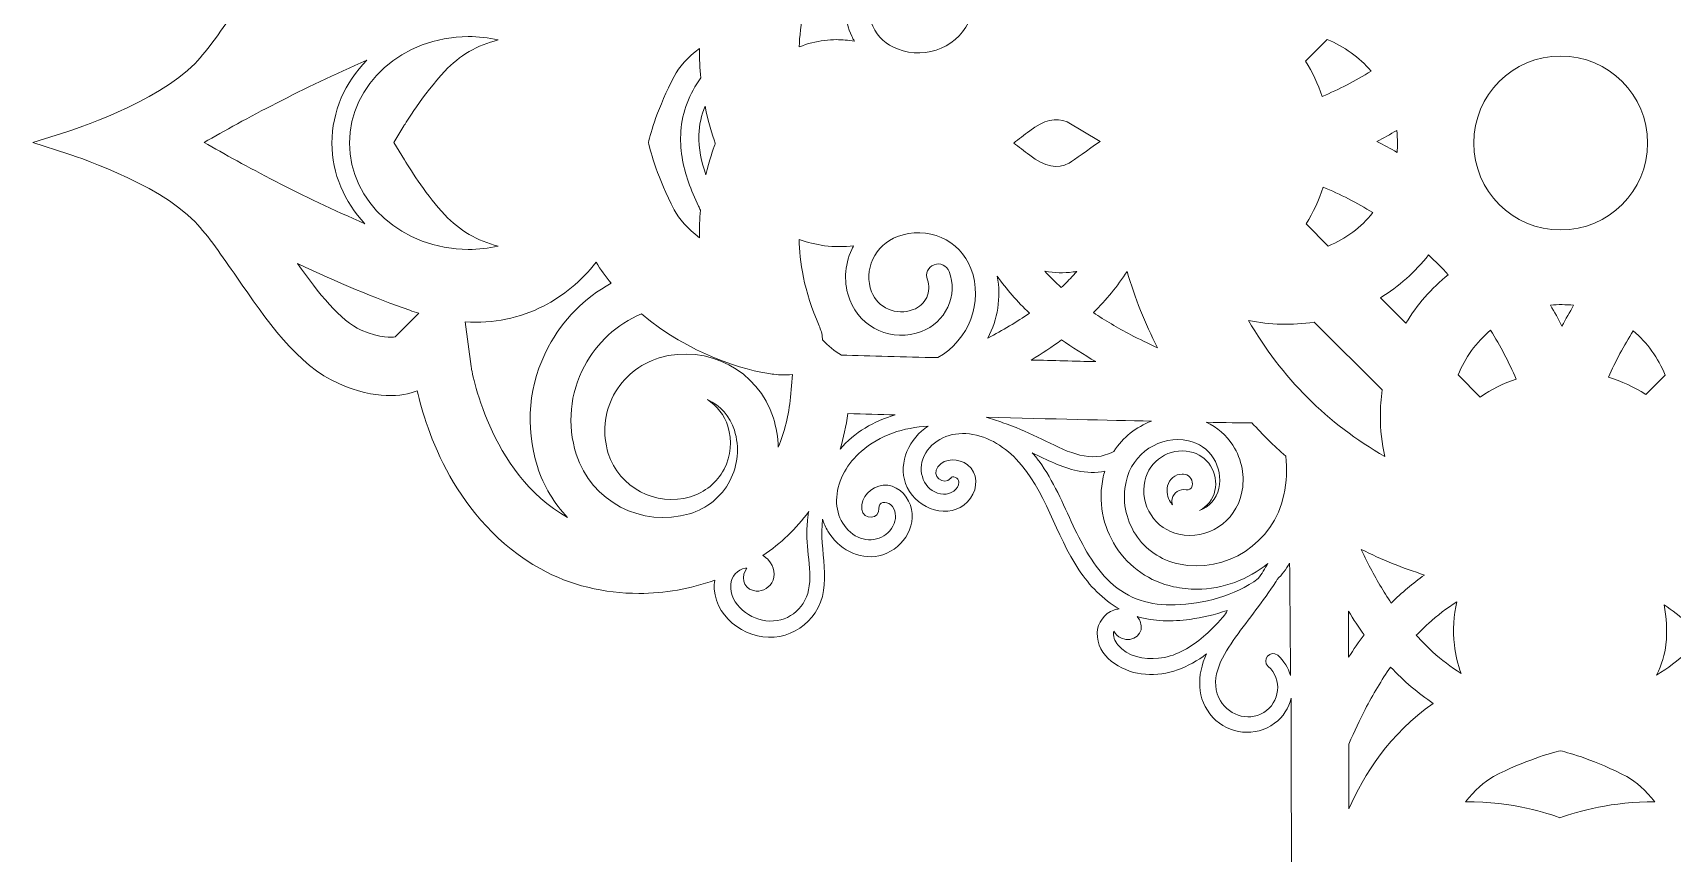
# Model space of a CAD drawing. Header units: millimetres. Extents: x -220 to 1461, y 255 to 578.
# Drawn here: x 608.9 to 747.9, y 386 to 455.5 of the extents above; entities that cross this region are included whole.
import ezdxf

# ---------------------------------------------------------------- set-up
doc = ezdxf.new("R2010")
doc.units = ezdxf.units.MM
doc.header["$MEASUREMENT"] = 0
doc.layers.add('Layer 5', color=7, linetype='Continuous')

msp = doc.modelspace()

# ---------------------------------------------------------------- linework, layer by layer
at = {"layer": 'Layer 5', "lineweight": 0}
for points, knots in [([(865.37, 447.11), (865.29, 447.14), (857.78, 449.55), (854.58, 452.89), (853.46, 454.07), (852.29, 455.77), (851.05, 457.57), (848.61, 461.1), (845.86, 465.1), (842.41, 466.6), (839.22, 467.98), (837.03, 467.7), (835.75, 467.22), (835.02, 470.42), (832.57, 478.26), (825.28, 482.3), (820.88, 484.75), (815.17, 485.03), (810.21, 483.14), (810.25, 483.38), (810.27, 483.62), (810.25, 483.87), (810.06, 486.53), (807.22, 488.35), (804.7, 487.88), (803.49, 487.66), (802.38, 486.91), (801.69, 485.89), (800.92, 484.73), (800.82, 483.34), (800.92, 481.99), (801.02, 480.63), (801.24, 479.3), (801.07, 477.96), (800.96, 478.3), (800.82, 478.64), (800.63, 478.97), (799.76, 480.43), (798.02, 481.43), (796.3, 481.06), (794.46, 480.66), (792.96, 478.66), (793.63, 476.77), (793.96, 475.82), (794.87, 474.98), (795.94, 475.08), (796.96, 475.17), (797.86, 476.07), (797.75, 477.13), (797.65, 478.06), (796.19, 477.97), (796.29, 477.04), (796.36, 476.47), (795.64, 476.42), (795.31, 476.72), (794.86, 477.12), (794.79, 477.79), (795, 478.33), (795.49, 479.54), (796.92, 480.03), (798.07, 479.48), (799.34, 478.86), (799.98, 477.47), (799.88, 476.1), (799.76, 474.59), (798.92, 473.19), (797.8, 472.21), (796.22, 470.82), (794.19, 470.18), (792.13, 470.07), (792.32, 470.2), (792.5, 470.34), (792.67, 470.49), (794.11, 471.76), (794.78, 473.89), (793.71, 475.6), (792.63, 477.35), (789.85, 478.05), (788.52, 476.17), (787.91, 475.3), (787.87, 474.06), (788.77, 473.36), (789.53, 472.78), (790.67, 472.74), (791.31, 473.52), (791.9, 474.24), (790.8, 475.2), (790.2, 474.47), (790.12, 474.36), (790.02, 474.34), (789.82, 474.42), (789.63, 474.5), (789.52, 474.63), (789.52, 474.82), (789.51, 475.45), (790.26, 475.86), (790.81, 475.83), (792.29, 475.77), (793.05, 474.14), (792.58, 472.87), (792.03, 471.37), (790.47, 470.61), (788.93, 470.7), (787.3, 470.8), (785.76, 471.7), (784.65, 472.86), (782.15, 475.5), (781.34, 479.28), (779.33, 482.26), (778.44, 483.58), (777.32, 484.78), (775.92, 485.56), (776.08, 485.57), (776.23, 485.6), (776.38, 485.65), (777.18, 485.95), (777.75, 486.75), (777.79, 487.6), (777.87, 489.56), (775.78, 490.84), (774.06, 491.07), (772.17, 491.31), (770.33, 490.68), (768.81, 489.58), (768.72, 489.51), (768.62, 489.44), (768.53, 489.37), (769.32, 491.16), (769.42, 493.21), (767.98, 494.76), (767.14, 495.67), (765.97, 496.09), (764.81, 496.01), (769.1, 497.38), (772.51, 500.2), (774.64, 504.23), (777.47, 509.59), (777.5, 516.3), (774.71, 521.31), (770.66, 528.6), (762.82, 531.06), (759.62, 531.78), (760.11, 533.07), (760.38, 535.26), (759, 538.44), (757.51, 541.89), (753.51, 544.65), (749.98, 547.08), (748.18, 548.32), (746.47, 549.49), (745.3, 550.61), (741.95, 553.81), (738.64, 561.12), (738.64, 561.12), (738.64, 561.12), (735.33, 553.81), (731.99, 550.61), (730.81, 549.49), (729.11, 548.32), (727.31, 547.08), (723.78, 544.65), (719.78, 541.89), (718.29, 538.44), (716.91, 535.26), (717.18, 533.07), (717.67, 531.78), (714.47, 531.06), (706.63, 528.6), (702.58, 521.31), (699.79, 516.3), (699.82, 509.59), (702.65, 504.23), (704.61, 500.51), (707.67, 497.82), (711.5, 496.35), (710.57, 496.26), (709.67, 495.84), (708.99, 495.11), (707.56, 493.56), (707.65, 491.51), (708.44, 489.72), (708.35, 489.79), (708.26, 489.86), (708.17, 489.93), (706.64, 491.03), (704.8, 491.66), (702.92, 491.42), (701.2, 491.19), (699.11, 489.91), (699.19, 487.95), (699.22, 487.1), (699.79, 486.29), (700.6, 486), (700.75, 485.95), (700.9, 485.92), (701.05, 485.91), (699.66, 485.12), (698.53, 483.92), (697.64, 482.61), (695.64, 479.63), (694.83, 475.85), (692.32, 473.21), (691.22, 472.05), (689.68, 471.15), (688.04, 471.05), (686.51, 470.96), (684.95, 471.72), (684.4, 473.22), (683.93, 474.49), (684.69, 476.12), (686.16, 476.18), (686.72, 476.21), (687.47, 475.8), (687.46, 475.17), (687.45, 474.98), (687.35, 474.85), (687.16, 474.77), (686.96, 474.69), (686.86, 474.71), (686.77, 474.82), (686.18, 475.55), (685.07, 474.59), (685.67, 473.87), (686.3, 473.09), (687.45, 473.12), (688.2, 473.71), (689.1, 474.41), (689.07, 475.65), (688.45, 476.52), (687.12, 478.4), (684.35, 477.69), (683.27, 475.95), (682.2, 474.24), (682.86, 472.11), (684.3, 470.84), (684.48, 470.68), (684.66, 470.55), (684.85, 470.42), (682.79, 470.53), (680.76, 471.17), (679.18, 472.55), (678.05, 473.54), (677.21, 474.93), (677.1, 476.44), (676.99, 477.82), (677.64, 479.21), (678.91, 479.82), (680.06, 480.38), (681.49, 479.89), (681.97, 478.68), (682.19, 478.14), (682.12, 477.47), (681.67, 477.07), (681.33, 476.77), (680.62, 476.82), (680.68, 477.39), (680.79, 478.32), (679.32, 478.41), (679.23, 477.48), (679.12, 476.41), (680.01, 475.52), (681.04, 475.43), (682.1, 475.33), (683.02, 476.17), (683.35, 477.12), (684.01, 479.01), (682.52, 481.01), (680.67, 481.41), (678.96, 481.78), (677.21, 480.78), (676.35, 479.32), (676.16, 478.99), (676.01, 478.65), (675.9, 478.3), (675.74, 479.65), (675.95, 480.97), (676.05, 482.34), (676.15, 483.68), (676.05, 485.08), (675.28, 486.23), (674.6, 487.26), (673.49, 488.01), (672.28, 488.23), (669.76, 488.7), (666.92, 486.88), (666.72, 484.22), (666.7, 483.88), (666.73, 483.55), (666.81, 483.23), (661.92, 485.01), (656.33, 484.71), (652.01, 482.3), (644.72, 478.26), (642.26, 470.42), (641.54, 467.22), (640.25, 467.7), (638.06, 467.98), (634.88, 466.6), (631.43, 465.1), (628.67, 461.1), (626.24, 457.57), (625, 455.77), (623.83, 454.07), (622.71, 452.89), (619.51, 449.55), (611.99, 447.14), (611.92, 447.11), (611.92, 447.11), (608.95, 446.17), (608.95, 446.17), (608.95, 446.17), (611.92, 445.23), (611.92, 445.23), (611.99, 445.21), (619.51, 442.8), (622.71, 439.45), (623.83, 438.28), (625, 436.57), (626.24, 434.77), (628.67, 431.24), (631.43, 427.24), (634.88, 425.75), (638.06, 424.37), (640.25, 424.64), (641.54, 425.13), (642.26, 421.93), (644.72, 414.09), (652.01, 410.04), (654.49, 408.66), (657.39, 407.97), (660.34, 407.97), (662.51, 407.97), (664.7, 408.35), (666.77, 409.09), (666.73, 408.85), (666.71, 408.6), (666.72, 408.34), (666.92, 405.69), (669.76, 403.86), (672.28, 404.33), (673.49, 404.56), (674.6, 405.31), (675.28, 406.33), (676.05, 407.49), (676.15, 408.88), (676.05, 410.23), (675.95, 411.59), (675.74, 412.91), (675.9, 414.26), (676.01, 413.91), (676.16, 413.57), (676.35, 413.25), (677.21, 411.78), (678.96, 410.79), (680.67, 411.16), (682.52, 411.56), (684.01, 413.56), (683.35, 415.45), (683.02, 416.39), (682.1, 417.24), (681.04, 417.14), (680.01, 417.04), (679.12, 416.15), (679.23, 415.09), (679.32, 414.15), (680.79, 414.25), (680.68, 415.18), (680.62, 415.75), (681.33, 415.8), (681.67, 415.5), (682.12, 415.09), (682.19, 414.43), (681.97, 413.89), (681.49, 412.67), (680.06, 412.19), (678.91, 412.74), (677.64, 413.35), (676.99, 414.75), (677.1, 416.12), (677.21, 417.63), (678.05, 419.03), (679.18, 420.01), (680.76, 421.39), (682.79, 422.04), (684.85, 422.14), (684.66, 422.02), (684.48, 421.88), (684.3, 421.73), (682.86, 420.46), (682.2, 418.33), (683.27, 416.61), (684.35, 414.87), (687.12, 414.17), (688.45, 416.04), (689.07, 416.92), (689.1, 418.16), (688.2, 418.86), (687.45, 419.44), (686.3, 419.48), (685.67, 418.7), (685.07, 417.97), (686.18, 417.02), (686.77, 417.75), (686.86, 417.85), (686.96, 417.88), (687.16, 417.8), (687.35, 417.72), (687.45, 417.59), (687.46, 417.4), (687.47, 416.76), (686.72, 416.36), (686.16, 416.38), (684.69, 416.45), (683.93, 418.07), (684.4, 419.35), (684.95, 420.84), (686.51, 421.61), (688.04, 421.51), (689.68, 421.41), (691.22, 420.52), (692.32, 419.35), (694.83, 416.71), (695.64, 412.93), (697.64, 409.96), (698.53, 408.64), (699.66, 407.44), (701.05, 406.66), (700.9, 406.64), (700.75, 406.62), (700.6, 406.56), (699.79, 406.27), (699.22, 405.47), (699.19, 404.62), (699.11, 402.65), (701.2, 401.37), (702.92, 401.15), (704.8, 400.9), (706.64, 401.54), (708.17, 402.63), (708.26, 402.7), (708.35, 402.78), (708.44, 402.85), (707.65, 401.05), (707.56, 399.01), (708.99, 397.46), (710.36, 395.99), (712.6, 395.78), (714.22, 396.96), (714.97, 397.5), (715.44, 398.27), (715.63, 399.1), (715.66, 383.02), (715.66, 366.54), (715.59, 365.64), (715.59, 365.7), (715.6, 365.74), (715.61, 365.76), (715.45, 365.13), (715.5, 345.88), (715.58, 329.46), (709.49, 328.64), (704.65, 325.35), (701.9, 320.13), (699.14, 314.91), (699.08, 308.45), (701.73, 303.67), (705.78, 296.39), (713.61, 293.93), (716.81, 293.21), (716.33, 291.92), (716.06, 289.73), (717.44, 286.55), (718.93, 283.1), (722.93, 280.34), (726.46, 277.91), (728.26, 276.67), (729.96, 275.5), (731.14, 274.37), (734.48, 271.18), (738.58, 261.27), (738.58, 261.27), (738.58, 261.27), (742.81, 271.18), (746.15, 274.37), (747.33, 275.5), (749.03, 276.67), (750.83, 277.91), (754.36, 280.34), (758.36, 283.1), (759.85, 286.55), (761.23, 289.73), (760.96, 291.92), (760.48, 293.21), (763.67, 293.93), (771.51, 296.39), (775.56, 303.67), (778.21, 308.45), (778.15, 314.91), (775.39, 320.13), (772.64, 325.35), (767.8, 328.64), (761.71, 329.46), (761.79, 345.88), (761.84, 365.13), (761.68, 365.76), (761.68, 365.74), (761.7, 365.7), (761.7, 365.64), (761.62, 366.53), (761.63, 382.67), (761.66, 398.58), (761.91, 398.09), (762.28, 397.65), (762.76, 397.3), (764.38, 396.12), (766.62, 396.33), (767.98, 397.81), (769.42, 399.36), (769.32, 401.4), (768.53, 403.2), (768.62, 403.13), (768.72, 403.05), (768.81, 402.98), (770.33, 401.89), (772.17, 401.25), (774.06, 401.5), (775.78, 401.72), (777.87, 403), (777.79, 404.97), (777.75, 405.82), (777.18, 406.62), (776.38, 406.91), (776.23, 406.97), (776.08, 406.99), (775.92, 407), (777.32, 407.79), (778.44, 408.99), (779.33, 410.31), (781.34, 413.28), (782.15, 417.06), (784.65, 419.7), (785.76, 420.87), (787.3, 421.76), (788.93, 421.86), (790.47, 421.95), (792.03, 421.19), (792.58, 419.69), (793.05, 418.42), (792.29, 416.8), (790.81, 416.73), (790.26, 416.71), (789.51, 417.11), (789.52, 417.75), (789.52, 417.94), (789.63, 418.07), (789.82, 418.15), (790.02, 418.23), (790.12, 418.2), (790.2, 418.1), (790.8, 417.37), (791.9, 418.32), (791.31, 419.05), (790.67, 419.82), (789.53, 419.79), (788.77, 419.2), (787.87, 418.51), (787.91, 417.27), (788.52, 416.39), (789.85, 414.51), (792.63, 415.22), (793.71, 416.96), (794.78, 418.68), (794.11, 420.81), (792.67, 422.08), (792.5, 422.23), (792.32, 422.37), (792.13, 422.49), (794.19, 422.39), (796.22, 421.74), (797.8, 420.36), (798.92, 419.38), (799.76, 417.98), (799.88, 416.47), (799.98, 415.1), (799.34, 413.7), (798.07, 413.09), (796.92, 412.54), (795.49, 413.02), (795, 414.24), (794.79, 414.78), (794.86, 415.44), (795.31, 415.85), (795.64, 416.14), (796.36, 416.1), (796.29, 415.53), (796.19, 414.59), (797.65, 414.5), (797.75, 415.44), (797.86, 416.5), (796.96, 417.39), (795.94, 417.49), (794.87, 417.59), (793.96, 416.74), (793.63, 415.79), (792.96, 413.91), (794.46, 411.91), (796.3, 411.51), (798.02, 411.14), (799.76, 412.13), (800.63, 413.6), (800.82, 413.92), (800.96, 414.26), (801.07, 414.61), (801.24, 413.26), (801.02, 411.94), (800.92, 410.58), (800.82, 409.23), (800.92, 407.84), (801.69, 406.68), (802.38, 405.65), (803.49, 404.91), (804.7, 404.68), (807.22, 404.21), (810.06, 406.04), (810.25, 408.69), (810.26, 408.86), (810.26, 409.03), (810.25, 409.19), (812.4, 408.38), (814.69, 407.97), (816.95, 407.97), (819.89, 407.97), (822.8, 408.66), (825.28, 410.04), (832.57, 414.09), (835.02, 421.93), (835.75, 425.13), (837.03, 424.64), (839.23, 424.37), (842.41, 425.75), (845.86, 427.24), (848.61, 431.24), (851.05, 434.77), (852.29, 436.57), (853.46, 438.28), (854.58, 439.45), (857.78, 442.8), (865.29, 445.21), (865.37, 445.23), (865.37, 445.23), (868.34, 446.17), (868.34, 446.17), (868.34, 446.17), (865.37, 447.11), (865.37, 447.11)], [0, 0, 0, 0, 1, 1, 1, 2, 2, 2, 3, 3, 3, 4, 4, 4, 5, 5, 5, 6, 6, 6, 7, 7, 7, 8, 8, 8, 9, 9, 9, 10, 10, 10, 11, 11, 11, 12, 12, 12, 13, 13, 13, 14, 14, 14, 15, 15, 15, 16, 16, 16, 17, 17, 17, 18, 18, 18, 19, 19, 19, 20, 20, 20, 21, 21, 21, 22, 22, 22, 23, 23, 23, 24, 24, 24, 25, 25, 25, 26, 26, 26, 27, 27, 27, 28, 28, 28, 29, 29, 29, 30, 30, 30, 31, 31, 31, 32, 32, 32, 33, 33, 33, 34, 34, 34, 35, 35, 35, 36, 36, 36, 37, 37, 37, 38, 38, 38, 39, 39, 39, 40, 40, 40, 41, 41, 41, 42, 42, 42, 43, 43, 43, 44, 44, 44, 45, 45, 45, 46, 46, 46, 47, 47, 47, 48, 48, 48, 49, 49, 49, 50, 50, 50, 51, 51, 51, 52, 52, 52, 53, 53, 53, 54, 54, 54, 55, 55, 55, 56, 56, 56, 57, 57, 57, 58, 58, 58, 59, 59, 59, 60, 60, 60, 61, 61, 61, 62, 62, 62, 63, 63, 63, 64, 64, 64, 65, 65, 65, 66, 66, 66, 67, 67, 67, 68, 68, 68, 69, 69, 69, 70, 70, 70, 71, 71, 71, 72, 72, 72, 73, 73, 73, 74, 74, 74, 75, 75, 75, 76, 76, 76, 77, 77, 77, 78, 78, 78, 79, 79, 79, 80, 80, 80, 81, 81, 81, 82, 82, 82, 83, 83, 83, 84, 84, 84, 85, 85, 85, 86, 86, 86, 87, 87, 87, 88, 88, 88, 89, 89, 89, 90, 90, 90, 91, 91, 91, 92, 92, 92, 93, 93, 93, 94, 94, 94, 95, 95, 95, 96, 96, 96, 97, 97, 97, 98, 98, 98, 99, 99, 99, 100, 100, 100, 101, 101, 101, 102, 102, 102, 103, 103, 103, 104, 104, 104, 105, 105, 105, 106, 106, 106, 107, 107, 107, 108, 108, 108, 109, 109, 109, 110, 110, 110, 111, 111, 111, 112, 112, 112, 113, 113, 113, 114, 114, 114, 115, 115, 115, 116, 116, 116, 117, 117, 117, 118, 118, 118, 119, 119, 119, 120, 120, 120, 121, 121, 121, 122, 122, 122, 123, 123, 123, 124, 124, 124, 125, 125, 125, 126, 126, 126, 127, 127, 127, 128, 128, 128, 129, 129, 129, 130, 130, 130, 131, 131, 131, 132, 132, 132, 133, 133, 133, 134, 134, 134, 135, 135, 135, 136, 136, 136, 137, 137, 137, 138, 138, 138, 139, 139, 139, 140, 140, 140, 141, 141, 141, 142, 142, 142, 143, 143, 143, 144, 144, 144, 145, 145, 145, 146, 146, 146, 147, 147, 147, 148, 148, 148, 149, 149, 149, 150, 150, 150, 151, 151, 151, 152, 152, 152, 153, 153, 153, 154, 154, 154, 155, 155, 155, 156, 156, 156, 157, 157, 157, 158, 158, 158, 159, 159, 159, 160, 160, 160, 161, 161, 161, 162, 162, 162, 163, 163, 163, 164, 164, 164, 165, 165, 165, 166, 166, 166, 167, 167, 167, 168, 168, 168, 169, 169, 169, 170, 170, 170, 171, 171, 171, 172, 172, 172, 173, 173, 173, 174, 174, 174, 175, 175, 175, 176, 176, 176, 177, 177, 177, 178, 178, 178, 179, 179, 179, 180, 180, 180, 181, 181, 181, 182, 182, 182, 183, 183, 183, 184, 184, 184, 185, 185, 185, 186, 186, 186, 187, 187, 187, 188, 188, 188, 189, 189, 189, 190, 190, 190, 191, 191, 191, 192, 192, 192, 193, 193, 193, 194, 194, 194, 195, 195, 195, 196, 196, 196, 197, 197, 197, 198, 198, 198, 199, 199, 199, 200, 200, 200, 201, 201, 201, 202, 202, 202, 203, 203, 203, 204, 204, 204, 205, 205, 205, 206, 206, 206, 207, 207, 207, 208, 208, 208, 209, 209, 209, 210, 210, 210, 211, 211, 211, 212, 212, 212, 213, 213, 213, 214, 214, 214, 215, 215, 215, 216, 216, 216, 217, 217, 217, 218, 218, 218, 218]), ([(675.65, 461.73), (675.65, 461.73), (675.66, 461.77), (675.66, 461.77), (675.82, 462.12), (675.9, 462.5), (675.91, 462.87), (676.39, 463.38), (676.94, 463.82), (677.55, 464.18), (679.95, 464.25), (682.59, 464.32), (685.34, 464.39), (685.65, 464.26), (685.95, 464.14), (686.24, 464.01), (687.12, 463.38), (687.83, 462.53), (688.3, 461.53), (689, 460.02), (689.07, 458.34), (688.48, 456.81), (687.56, 454.36), (684.76, 453.15), (682.25, 454.11), (681.32, 454.46), (680.58, 455.14), (680.17, 456.03), (679.76, 456.91), (679.72, 457.89), (680.06, 458.78), (680.58, 460.16), (682.17, 460.84), (683.59, 460.3), (684.63, 459.91), (685.17, 458.77), (684.79, 457.77), (684.59, 457.26), (684.85, 456.69), (685.36, 456.5), (685.87, 456.3), (686.44, 456.56), (686.63, 457.07), (687.4, 459.09), (686.35, 461.37), (684.29, 462.15), (681.85, 463.07), (679.12, 461.88), (678.21, 459.48), (677.68, 458.08), (677.74, 456.56), (678.38, 455.2), (678.44, 455.05), (678.52, 454.91), (678.6, 454.77), (678.08, 454.85), (677.58, 454.9), (677.08, 454.9), (676.74, 454.9), (676.4, 454.88), (676.07, 454.84), (675.34, 454.75), (674.63, 454.56), (673.93, 454.29), (673.97, 456.02), (674.34, 458.52), (675.65, 461.73)], [0, 0, 0, 0, 1, 1, 1, 2, 2, 2, 3, 3, 3, 4, 4, 4, 5, 5, 5, 6, 6, 6, 7, 7, 7, 8, 8, 8, 9, 9, 9, 10, 10, 10, 11, 11, 11, 12, 12, 12, 13, 13, 13, 14, 14, 14, 15, 15, 15, 16, 16, 16, 17, 17, 17, 18, 18, 18, 19, 19, 19, 20, 20, 20, 21, 21, 21, 22, 22, 22, 22]), ([(640.45, 444.72), (641.09, 443.67), (642.38, 441.65), (643.88, 440.05), (645.11, 438.73), (646.66, 437.84), (648.4, 437.41), (647.59, 437.22), (646.74, 437.12), (645.86, 437.12), (640.31, 437.12), (635.79, 441.16), (635.79, 446.14), (635.79, 451.11), (640.31, 455.16), (645.86, 455.16), (646.73, 455.16), (647.59, 455.06), (648.4, 454.87), (646.65, 454.44), (645.11, 453.56), (643.88, 452.23), (642.04, 450.26), (640.48, 447.71), (640.41, 447.59), (640.41, 447.59), (639.55, 446.17), (639.55, 446.17), (639.55, 446.17), (640.45, 444.72), (640.45, 444.72)], [0, 0, 0, 0, 1, 1, 1, 2, 2, 2, 3, 3, 3, 4, 4, 4, 5, 5, 5, 6, 6, 6, 7, 7, 7, 8, 8, 8, 9, 9, 9, 10, 10, 10, 10]), ([(716.84, 453.07), (716.84, 453.07), (718.69, 454.91), (718.69, 454.91), (720.12, 454.33), (721.4, 453.41), (722.4, 452.23), (721.07, 451.41), (719.69, 450.69), (718.26, 450.08), (717.92, 451.14), (717.44, 452.14), (716.84, 453.07)], [0, 0, 0, 0, 1, 1, 1, 2, 2, 2, 3, 3, 3, 4, 4, 4, 4]), ([(623.47, 446.19), (626.85, 448.13), (631.88, 450.83), (637.27, 453.15), (635.43, 451.29), (634.31, 448.83), (634.31, 446.14), (634.31, 443.53), (635.37, 441.14), (637.11, 439.3), (631.78, 441.6), (626.82, 444.27), (623.47, 446.19)], [0, 0, 0, 0, 1, 1, 1, 2, 2, 2, 3, 3, 3, 4, 4, 4, 4]), ([(665.58, 451.65), (664.61, 450.35), (664.01, 448.77), (663.89, 447.14), (663.78, 445.67), (664.06, 444.21), (664.54, 442.82), (664.78, 442.13), (665.07, 441.45), (665.39, 440.78), (665.44, 440.67), (665.5, 440.56), (665.55, 440.44), (665.49, 439.71), (665.45, 438.93), (665.47, 438.11), (664.47, 438.89), (663.74, 439.7), (663.33, 440.49), (661.92, 443.17), (661.33, 445.34), (661.14, 446.18), (661.33, 447.01), (661.92, 449.12), (663.33, 451.79), (663.74, 452.58), (664.47, 453.39), (665.47, 454.16), (665.45, 453.29), (665.5, 452.45), (665.58, 451.65)], [0, 0, 0, 0, 1, 1, 1, 2, 2, 2, 3, 3, 3, 4, 4, 4, 5, 5, 5, 6, 6, 6, 7, 7, 7, 8, 8, 8, 9, 9, 9, 10, 10, 10, 10]), ([(738.48, 453.51), (742.54, 453.51), (745.85, 450.2), (745.85, 446.14), (745.85, 442.07), (742.54, 438.77), (738.48, 438.77), (734.42, 438.77), (731.11, 442.07), (731.11, 446.14), (731.11, 450.2), (734.42, 453.51), (738.48, 453.51)], [0, 0, 0, 0, 1, 1, 1, 2, 2, 2, 3, 3, 3, 4, 4, 4, 4]), ([(665.42, 446.84), (665.44, 447.67), (665.63, 448.49), (665.94, 449.26), (666.22, 447.94), (666.55, 446.85), (666.81, 446.12), (666.79, 446.07), (666.78, 446.02), (666.77, 445.99), (666.63, 445.64), (666.31, 444.73), (666.02, 443.43), (665.63, 444.53), (665.39, 445.67), (665.42, 446.84)], [0, 0, 0, 0, 1, 1, 1, 2, 2, 2, 3, 3, 3, 4, 4, 4, 5, 5, 5, 5]), ([(692.12, 446.14), (692.52, 446.46), (692.98, 446.81), (693.47, 447.18), (694.66, 448.09), (695.72, 448.35), (696.63, 447.93), (696.63, 447.93), (699.44, 446.28), (699.44, 446.28), (698.39, 445.54), (697.27, 444.75), (696.81, 444.44), (696.81, 444.44), (696.78, 444.43), (696.78, 444.43), (695.84, 443.91), (694.73, 444.13), (693.47, 445.1), (692.98, 445.47), (692.52, 445.82), (692.12, 446.14)], [0, 0, 0, 0, 1, 1, 1, 2, 2, 2, 3, 3, 3, 4, 4, 4, 5, 5, 5, 6, 6, 6, 7, 7, 7, 7]), ([(724.58, 447.2), (724.62, 446.85), (724.64, 446.49), (724.64, 446.14), (724.64, 445.87), (724.63, 445.61), (724.61, 445.34), (724.05, 445.67), (723.48, 445.98), (722.9, 446.27), (723.47, 446.57), (724.03, 446.88), (724.58, 447.2)], [0, 0, 0, 0, 1, 1, 1, 2, 2, 2, 3, 3, 3, 4, 4, 4, 4]), ([(718.33, 442.41), (719.8, 441.8), (721.21, 441.07), (722.56, 440.24), (721.56, 438.99), (720.25, 438.01), (718.78, 437.41), (718.78, 437.41), (716.89, 439.29), (716.89, 439.29), (717.52, 440.26), (718, 441.31), (718.33, 442.41)], [0, 0, 0, 0, 1, 1, 1, 2, 2, 2, 3, 3, 3, 4, 4, 4, 4]), ([(685.68, 427.95), (682.79, 428.02), (680, 428.09), (677.5, 428.16), (676.91, 428.52), (676.37, 428.95), (675.91, 429.45), (675.89, 429.81), (675.81, 430.18), (675.66, 430.52), (675.64, 430.56), (675.63, 430.6), (675.61, 430.65), (674.3, 433.63), (673.94, 436.18), (673.91, 437.96), (674.61, 437.71), (675.33, 437.54), (676.07, 437.44), (676.92, 437.34), (677.74, 437.34), (678.53, 437.42), (678.48, 437.32), (678.42, 437.22), (678.38, 437.12), (677.74, 435.75), (677.68, 434.23), (678.21, 432.84), (679.12, 430.44), (681.85, 429.24), (684.29, 430.17), (685.29, 430.55), (686.08, 431.28), (686.52, 432.23), (686.97, 433.19), (687.01, 434.27), (686.63, 435.25), (686.44, 435.76), (685.87, 436.02), (685.36, 435.82), (684.85, 435.63), (684.59, 435.06), (684.79, 434.55), (684.97, 434.07), (684.95, 433.54), (684.73, 433.06), (684.5, 432.58), (684.1, 432.21), (683.59, 432.02), (682.17, 431.48), (680.58, 432.16), (680.06, 433.54), (679.72, 434.43), (679.76, 435.41), (680.17, 436.29), (680.58, 437.17), (681.32, 437.86), (682.25, 438.21), (684.76, 439.16), (687.56, 437.95), (688.48, 435.51), (689.57, 432.65), (688.32, 429.46), (685.68, 427.95)], [0, 0, 0, 0, 1, 1, 1, 2, 2, 2, 3, 3, 3, 4, 4, 4, 5, 5, 5, 6, 6, 6, 7, 7, 7, 8, 8, 8, 9, 9, 9, 10, 10, 10, 11, 11, 11, 12, 12, 12, 13, 13, 13, 14, 14, 14, 15, 15, 15, 16, 16, 16, 17, 17, 17, 18, 18, 18, 19, 19, 19, 20, 20, 20, 21, 21, 21, 21]), ([(727.28, 436.65), (727.85, 436.12), (728.41, 435.56), (728.95, 434.98), (727.52, 433.84), (726.3, 432.44), (725.36, 430.87), (725.36, 430.87), (723.2, 433.02), (723.2, 433.02), (724.76, 433.98), (726.14, 435.21), (727.28, 436.65)], [0, 0, 0, 0, 1, 1, 1, 2, 2, 2, 3, 3, 3, 4, 4, 4, 4]), ([(639.68, 429.72), (639.38, 429.65), (638.48, 429.55), (636.79, 430.28), (635.03, 431.04), (633.15, 433.44), (631.4, 435.92), (634.78, 434.32), (637.96, 433), (640.9, 431.97), (641.16, 431.88), (641.42, 431.79), (641.67, 431.72), (641.67, 431.72), (639.68, 429.72), (639.68, 429.72)], [0, 0, 0, 0, 1, 1, 1, 2, 2, 2, 3, 3, 3, 4, 4, 4, 5, 5, 5, 5]), ([(646.11, 427.19), (646.11, 427.19), (645.6, 430.98), (645.6, 430.98), (648, 430.83), (650.22, 431.28), (652.24, 432.32), (653.92, 433.18), (655.42, 434.43), (656.71, 436.03), (657.09, 435.42), (657.52, 434.82), (657.98, 434.25), (655.71, 433.01), (653.88, 431.17), (652.65, 428.85), (650.99, 425.72), (650.66, 422.13), (651.73, 418.73), (652.25, 417.07), (653.14, 415.6), (654.29, 414.39), (647.57, 418.17), (646.12, 427.11), (646.11, 427.19)], [0, 0, 0, 0, 1, 1, 1, 2, 2, 2, 3, 3, 3, 4, 4, 4, 5, 5, 5, 6, 6, 6, 7, 7, 7, 8, 8, 8, 8]), ([(697.45, 435.26), (697.36, 435.15), (697.25, 435.03), (697.15, 434.92), (696.84, 434.58), (696.5, 434.23), (696.14, 433.89), (695.63, 434.35), (695.18, 434.8), (694.76, 435.27), (695.57, 435.13), (696.36, 435.11), (697.14, 435.21), (697.24, 435.23), (697.35, 435.24), (697.45, 435.26)], [0, 0, 0, 0, 1, 1, 1, 2, 2, 2, 3, 3, 3, 4, 4, 4, 5, 5, 5, 5]), ([(698.86, 431.77), (699.96, 432.85), (700.92, 434.02), (701.72, 435.24), (702.38, 433.01), (703.24, 430.86), (704.3, 428.79), (703.48, 429.16), (702.74, 429.52), (702.04, 429.88), (700.9, 430.48), (699.84, 431.11), (698.86, 431.77)], [0, 0, 0, 0, 1, 1, 1, 2, 2, 2, 3, 3, 3, 4, 4, 4, 4]), ([(690.71, 434.85), (691.5, 433.75), (692.41, 432.7), (693.44, 431.72), (692.38, 430.98), (691.19, 430.27), (689.92, 429.61), (690.75, 431.2), (691.05, 433.03), (690.71, 434.85)], [0, 0, 0, 0, 1, 1, 1, 2, 2, 2, 3, 3, 3, 3]), ([(739.58, 432.39), (739.24, 431.81), (738.91, 431.22), (738.59, 430.62), (738.28, 431.22), (737.95, 431.81), (737.61, 432.4), (738.27, 432.46), (738.93, 432.46), (739.58, 432.39)], [0, 0, 0, 0, 1, 1, 1, 2, 2, 2, 3, 3, 3, 3]), ([(664.63, 414.72), (660.59, 413.51), (656.28, 415.77), (655.02, 419.77), (654.24, 422.27), (654.48, 424.92), (655.71, 427.23), (656.76, 429.22), (658.46, 430.77), (660.54, 431.66), (664.57, 428.25), (669.36, 426.85), (671.62, 426.56), (672.02, 426.51), (672.67, 426.43), (673.36, 426.53), (673.36, 426.53), (673.18, 424.59), (673.18, 424.59), (673.03, 423.07), (672.69, 421.65), (672.15, 420.37), (672.12, 421.2), (671.98, 422.02), (671.73, 422.83), (670.47, 426.86), (666.13, 429.15), (662.06, 427.93), (660.38, 427.42), (659.01, 426.3), (658.19, 424.76), (657.38, 423.24), (657.22, 421.49), (657.74, 419.84), (658.65, 416.94), (661.77, 415.29), (664.7, 416.16), (665.93, 416.54), (666.95, 417.36), (667.55, 418.49), (668.14, 419.62), (668.26, 420.91), (667.88, 422.13), (667.58, 423.09), (666.95, 423.87), (666.15, 424.39), (667.21, 423.89), (668.06, 422.98), (668.43, 421.8), (668.88, 420.36), (668.74, 418.83), (668.04, 417.5), (667.32, 416.15), (666.11, 415.17), (664.63, 414.72)], [0, 0, 0, 0, 1, 1, 1, 2, 2, 2, 3, 3, 3, 4, 4, 4, 5, 5, 5, 6, 6, 6, 7, 7, 7, 8, 8, 8, 9, 9, 9, 10, 10, 10, 11, 11, 11, 12, 12, 12, 13, 13, 13, 14, 14, 14, 15, 15, 15, 16, 16, 16, 17, 17, 17, 18, 18, 18, 18]), ([(712.02, 431.1), (713.84, 430.72), (715.72, 430.67), (717.57, 430.96), (717.57, 430.96), (723.35, 425.21), (723.35, 425.21), (723.24, 424.48), (723.19, 423.74), (723.19, 423), (723.19, 421.84), (723.32, 420.69), (723.57, 419.58), (718.76, 422.3), (714.76, 426.3), (712.02, 431.1)], [0, 0, 0, 0, 1, 1, 1, 2, 2, 2, 3, 3, 3, 4, 4, 4, 5, 5, 5, 5]), ([(734.7, 426.14), (733.62, 425.77), (732.6, 425.26), (731.65, 424.61), (731.65, 424.61), (729.78, 426.48), (729.78, 426.48), (730.37, 427.95), (731.32, 429.26), (732.54, 430.27), (733.36, 428.96), (734.09, 427.57), (734.7, 426.14)], [0, 0, 0, 0, 1, 1, 1, 2, 2, 2, 3, 3, 3, 4, 4, 4, 4]), ([(747.33, 426.47), (747.33, 426.47), (745.69, 424.84), (745.69, 424.84), (744.7, 425.47), (743.65, 425.95), (742.53, 426.29), (743.13, 427.64), (743.83, 428.96), (744.63, 430.22), (745.82, 429.21), (746.76, 427.92), (747.33, 426.47)], [0, 0, 0, 0, 1, 1, 1, 2, 2, 2, 3, 3, 3, 4, 4, 4, 4]), ([(696.17, 429.47), (697.07, 428.82), (698.03, 428.21), (699.07, 427.61), (697.3, 427.66), (695.46, 427.7), (693.59, 427.75), (694.51, 428.3), (695.37, 428.87), (696.17, 429.47)], [0, 0, 0, 0, 1, 1, 1, 2, 2, 2, 3, 3, 3, 3]), ([(677.39, 420.19), (677.68, 421.15), (677.9, 422.16), (678.05, 423.21), (679.43, 423.17), (680.77, 423.14), (682.07, 423.1), (680.26, 422.58), (678.59, 421.61), (677.39, 420.19)], [0, 0, 0, 0, 1, 1, 1, 2, 2, 2, 3, 3, 3, 3]), ([(691.19, 422.44), (690.72, 422.61), (690.24, 422.76), (689.76, 422.9), (695.4, 422.76), (700.08, 422.65), (703.78, 422.57), (702.49, 422.08), (701.36, 421.19), (700.6, 420.01), (700.36, 419.89), (700.12, 419.78), (699.87, 419.7), (698.93, 419.41), (697.94, 419.58), (697.03, 419.9), (696.02, 420.25), (695.08, 420.77), (694.12, 421.22), (693.16, 421.67), (692.19, 422.09), (691.19, 422.44)], [0, 0, 0, 0, 1, 1, 1, 2, 2, 2, 3, 3, 3, 4, 4, 4, 5, 5, 5, 6, 6, 6, 7, 7, 7, 7]), ([(706.93, 420.9), (707.8, 420.72), (708.55, 420.2), (709.03, 419.45), (709.53, 418.68), (709.69, 417.77), (709.5, 416.87), (709.31, 415.97), (708.67, 415.29), (707.87, 415.01), (708.51, 415.32), (709.01, 415.92), (709.17, 416.68), (709.33, 417.4), (709.2, 418.15), (708.8, 418.77), (708.4, 419.4), (707.78, 419.83), (707.05, 419.98), (705.32, 420.35), (703.6, 419.24), (703.23, 417.49), (703.01, 416.5), (703.2, 415.48), (703.75, 414.62), (704.29, 413.78), (705.14, 413.2), (706.12, 412.99), (708.53, 412.47), (710.91, 414.03), (711.43, 416.45), (711.74, 417.87), (711.47, 419.31), (710.69, 420.52), (710.13, 421.39), (709.35, 422.06), (708.43, 422.47), (710.06, 422.44), (711.36, 422.43), (712.31, 422.42), (713.21, 421.43), (714.16, 420.48), (715.17, 419.6), (715.3, 418.52), (715.25, 417.42), (715.02, 416.32), (714.14, 412.23), (710.12, 409.6), (706.07, 410.47), (704.57, 410.79), (703.28, 411.68), (702.43, 412.98), (701.58, 414.3), (701.29, 415.88), (701.63, 417.43), (702.15, 419.86), (704.53, 421.42), (706.93, 420.9)], [0, 0, 0, 0, 1, 1, 1, 2, 2, 2, 3, 3, 3, 4, 4, 4, 5, 5, 5, 6, 6, 6, 7, 7, 7, 8, 8, 8, 9, 9, 9, 10, 10, 10, 11, 11, 11, 12, 12, 12, 13, 13, 13, 14, 14, 14, 15, 15, 15, 16, 16, 16, 17, 17, 17, 18, 18, 18, 19, 19, 19, 19]), ([(700.29, 408.92), (698.89, 410.24), (697.96, 411.99), (697.15, 413.71), (696.28, 415.57), (695.48, 417.5), (694.26, 419.17), (694.08, 419.42), (693.88, 419.66), (693.68, 419.89), (694.92, 419.29), (696.17, 418.65), (697.52, 418.36), (698.28, 418.2), (699.07, 418.17), (699.83, 418.33), (699.78, 418.17), (699.73, 418.01), (699.7, 417.84), (699.25, 415.78), (699.64, 413.67), (700.78, 411.91), (701.9, 410.17), (703.64, 408.97), (705.66, 408.54), (706.32, 408.39), (706.98, 408.33), (707.63, 408.33), (709.86, 408.33), (711.98, 409.13), (713.66, 410.51), (713.4, 410.07), (713.13, 409.64), (712.84, 409.23), (710.86, 407.75), (708.16, 407.09), (705.8, 407), (703.73, 406.92), (701.82, 407.49), (700.29, 408.92)], [0, 0, 0, 0, 1, 1, 1, 2, 2, 2, 3, 3, 3, 4, 4, 4, 5, 5, 5, 6, 6, 6, 7, 7, 7, 8, 8, 8, 9, 9, 9, 10, 10, 10, 11, 11, 11, 12, 12, 12, 13, 13, 13, 13]), ([(705.57, 415.48), (705.51, 415.55), (705.46, 415.62), (705.41, 415.7), (705.14, 416.11), (705.05, 416.6), (705.16, 417.08), (705.28, 417.67), (705.81, 418.08), (706.38, 418.08), (706.47, 418.08), (706.55, 418.07), (706.64, 418.05), (706.84, 418.01), (707.02, 417.89), (707.13, 417.71), (707.25, 417.52), (707.29, 417.31), (707.24, 417.09), (707.19, 416.85), (706.95, 416.69), (706.72, 416.74), (706.19, 416.86), (705.66, 416.52), (705.54, 415.98), (705.51, 415.81), (705.52, 415.64), (705.57, 415.48)], [0, 0, 0, 0, 1, 1, 1, 2, 2, 2, 3, 3, 3, 4, 4, 4, 5, 5, 5, 6, 6, 6, 7, 7, 7, 8, 8, 8, 9, 9, 9, 9]), ([(674.78, 408.6), (674.55, 406.86), (673.19, 405.57), (671.4, 405.63), (669.82, 405.67), (667.99, 407), (668.12, 408.73), (668.17, 409.43), (668.67, 410), (669.38, 410.11), (669.42, 410.11), (669.45, 410.11), (669.49, 410.11), (669.03, 409.5), (669.05, 408.45), (670.04, 408.21), (670.63, 408.06), (671.28, 408.33), (671.59, 408.86), (671.96, 409.47), (671.8, 410.25), (671.34, 410.77), (671.19, 410.94), (671.02, 411.06), (670.85, 411.17), (672.37, 412.21), (673.67, 413.47), (674.74, 414.91), (674.71, 414.77), (674.68, 414.62), (674.66, 414.47), (674.52, 413.52), (674.56, 412.56), (674.65, 411.6), (674.75, 410.61), (674.91, 409.59), (674.78, 408.6)], [0, 0, 0, 0, 1, 1, 1, 2, 2, 2, 3, 3, 3, 4, 4, 4, 5, 5, 5, 6, 6, 6, 7, 7, 7, 8, 8, 8, 9, 9, 9, 10, 10, 10, 11, 11, 11, 12, 12, 12, 12]), ([(726.93, 409.53), (725.95, 408.84), (725.01, 408.04), (724.12, 407.15), (723.46, 408.12), (722.84, 409.19), (722.25, 410.32), (722.02, 410.77), (721.79, 411.22), (721.57, 411.7), (723.29, 410.84), (725.09, 410.12), (726.93, 409.53)], [0, 0, 0, 0, 1, 1, 1, 2, 2, 2, 3, 3, 3, 4, 4, 4, 4]), ([(714.49, 402.73), (713.89, 403.26), (713.08, 402.32), (713.68, 401.79), (714.92, 400.69), (714.68, 398.72), (713.3, 397.87), (711.94, 397.03), (710.15, 397.72), (709.49, 399.12), (708.67, 400.89), (709.9, 402.86), (710.92, 404.26), (712.05, 405.82), (713.26, 407.32), (714.32, 408.94), (714.36, 409.01), (714.41, 409.08), (714.45, 409.15), (714.85, 409.56), (715.2, 410.03), (715.5, 410.53), (715.53, 406.88), (715.56, 403.61), (715.58, 401.01), (715.39, 401.65), (715.03, 402.25), (714.49, 402.73)], [0, 0, 0, 0, 1, 1, 1, 2, 2, 2, 3, 3, 3, 4, 4, 4, 5, 5, 5, 6, 6, 6, 7, 7, 7, 8, 8, 8, 9, 9, 9, 9]), ([(729.68, 407.26), (729.4, 406.1), (729.33, 404.87), (729.47, 403.6), (729.56, 402.75), (729.75, 401.95), (730.03, 401.19), (729.18, 401.73), (728.37, 402.34), (727.62, 403.02), (727.16, 403.45), (726.7, 403.91), (726.24, 404.42), (726.58, 404.77), (726.93, 405.11), (727.27, 405.43), (727.27, 405.43), (727.27, 405.43), (727.27, 405.43), (728.03, 406.11), (728.83, 406.73), (729.68, 407.26)], [0, 0, 0, 0, 1, 1, 1, 2, 2, 2, 3, 3, 3, 4, 4, 4, 5, 5, 5, 6, 6, 6, 7, 7, 7, 7]), ([(708.01, 404.15), (706.96, 403.3), (705.74, 402.61), (704.38, 402.47), (703.18, 402.35), (701.73, 402.61), (700.94, 403.61), (700.69, 403.93), (700.47, 404.37), (700.61, 404.77), (700.73, 404.52), (700.94, 404.31), (701.24, 404.18), (702.22, 403.75), (703.27, 404.57), (702.82, 405.61), (702.75, 405.76), (702.67, 405.89), (702.57, 406.01), (704.01, 405.59), (705.56, 405.57), (707.04, 405.77), (708.08, 405.92), (709.16, 406.16), (710.2, 406.53), (710.06, 406.15), (709.7, 405.79), (709.46, 405.54), (709.01, 405.04), (708.53, 404.57), (708.01, 404.15)], [0, 0, 0, 0, 1, 1, 1, 2, 2, 2, 3, 3, 3, 4, 4, 4, 5, 5, 5, 6, 6, 6, 7, 7, 7, 8, 8, 8, 9, 9, 9, 10, 10, 10, 10]), ([(721.82, 404.46), (721.36, 403.86), (720.93, 403.22), (720.5, 402.56), (720.5, 403.82), (720.5, 405.12), (720.49, 406.47), (720.92, 405.76), (721.36, 405.09), (721.82, 404.46)], [0, 0, 0, 0, 1, 1, 1, 2, 2, 2, 3, 3, 3, 3]), ([(749.25, 403.02), (748.43, 402.28), (747.54, 401.61), (746.6, 401.04), (747.05, 401.96), (747.32, 402.83), (747.4, 403.63), (747.52, 404.82), (747.46, 405.95), (747.24, 407.01), (747.94, 406.54), (748.62, 406.01), (749.25, 405.43), (749.66, 405.06), (750.06, 404.66), (750.46, 404.23), (750.06, 403.79), (749.66, 403.39), (749.25, 403.02)], [0, 0, 0, 0, 1, 1, 1, 2, 2, 2, 3, 3, 3, 4, 4, 4, 5, 5, 5, 6, 6, 6, 6]), ([(727.68, 398.64), (723.98, 396.1), (721.78, 392.56), (720.52, 389.7), (720.52, 391.41), (720.52, 393.24), (720.52, 395.2), (721, 396.3), (721.45, 397.26), (721.9, 398.13), (722.57, 399.43), (723.3, 400.64), (724.06, 401.73), (725.19, 400.54), (726.4, 399.5), (727.68, 398.64)], [0, 0, 0, 0, 1, 1, 1, 2, 2, 2, 3, 3, 3, 4, 4, 4, 5, 5, 5, 5]), ([(738.41, 388.95), (738.36, 388.97), (738.32, 388.99), (738.28, 389), (737.57, 389.27), (734.43, 390.38), (730.41, 390.3), (731.18, 391.29), (731.99, 392.02), (732.78, 392.44), (735.46, 393.85), (737.63, 394.43), (738.47, 394.63), (739.3, 394.43), (741.41, 393.84), (744.09, 392.44), (744.88, 392.02), (745.68, 391.29), (746.46, 390.3), (742.93, 390.36), (739.92, 389.49), (738.41, 388.95)], [0, 0, 0, 0, 1, 1, 1, 2, 2, 2, 3, 3, 3, 4, 4, 4, 5, 5, 5, 6, 6, 6, 7, 7, 7, 7])]:
    msp.add_open_spline(points, degree=3, knots=knots, dxfattribs=at)

doc.saveas('drawing.dxf')
